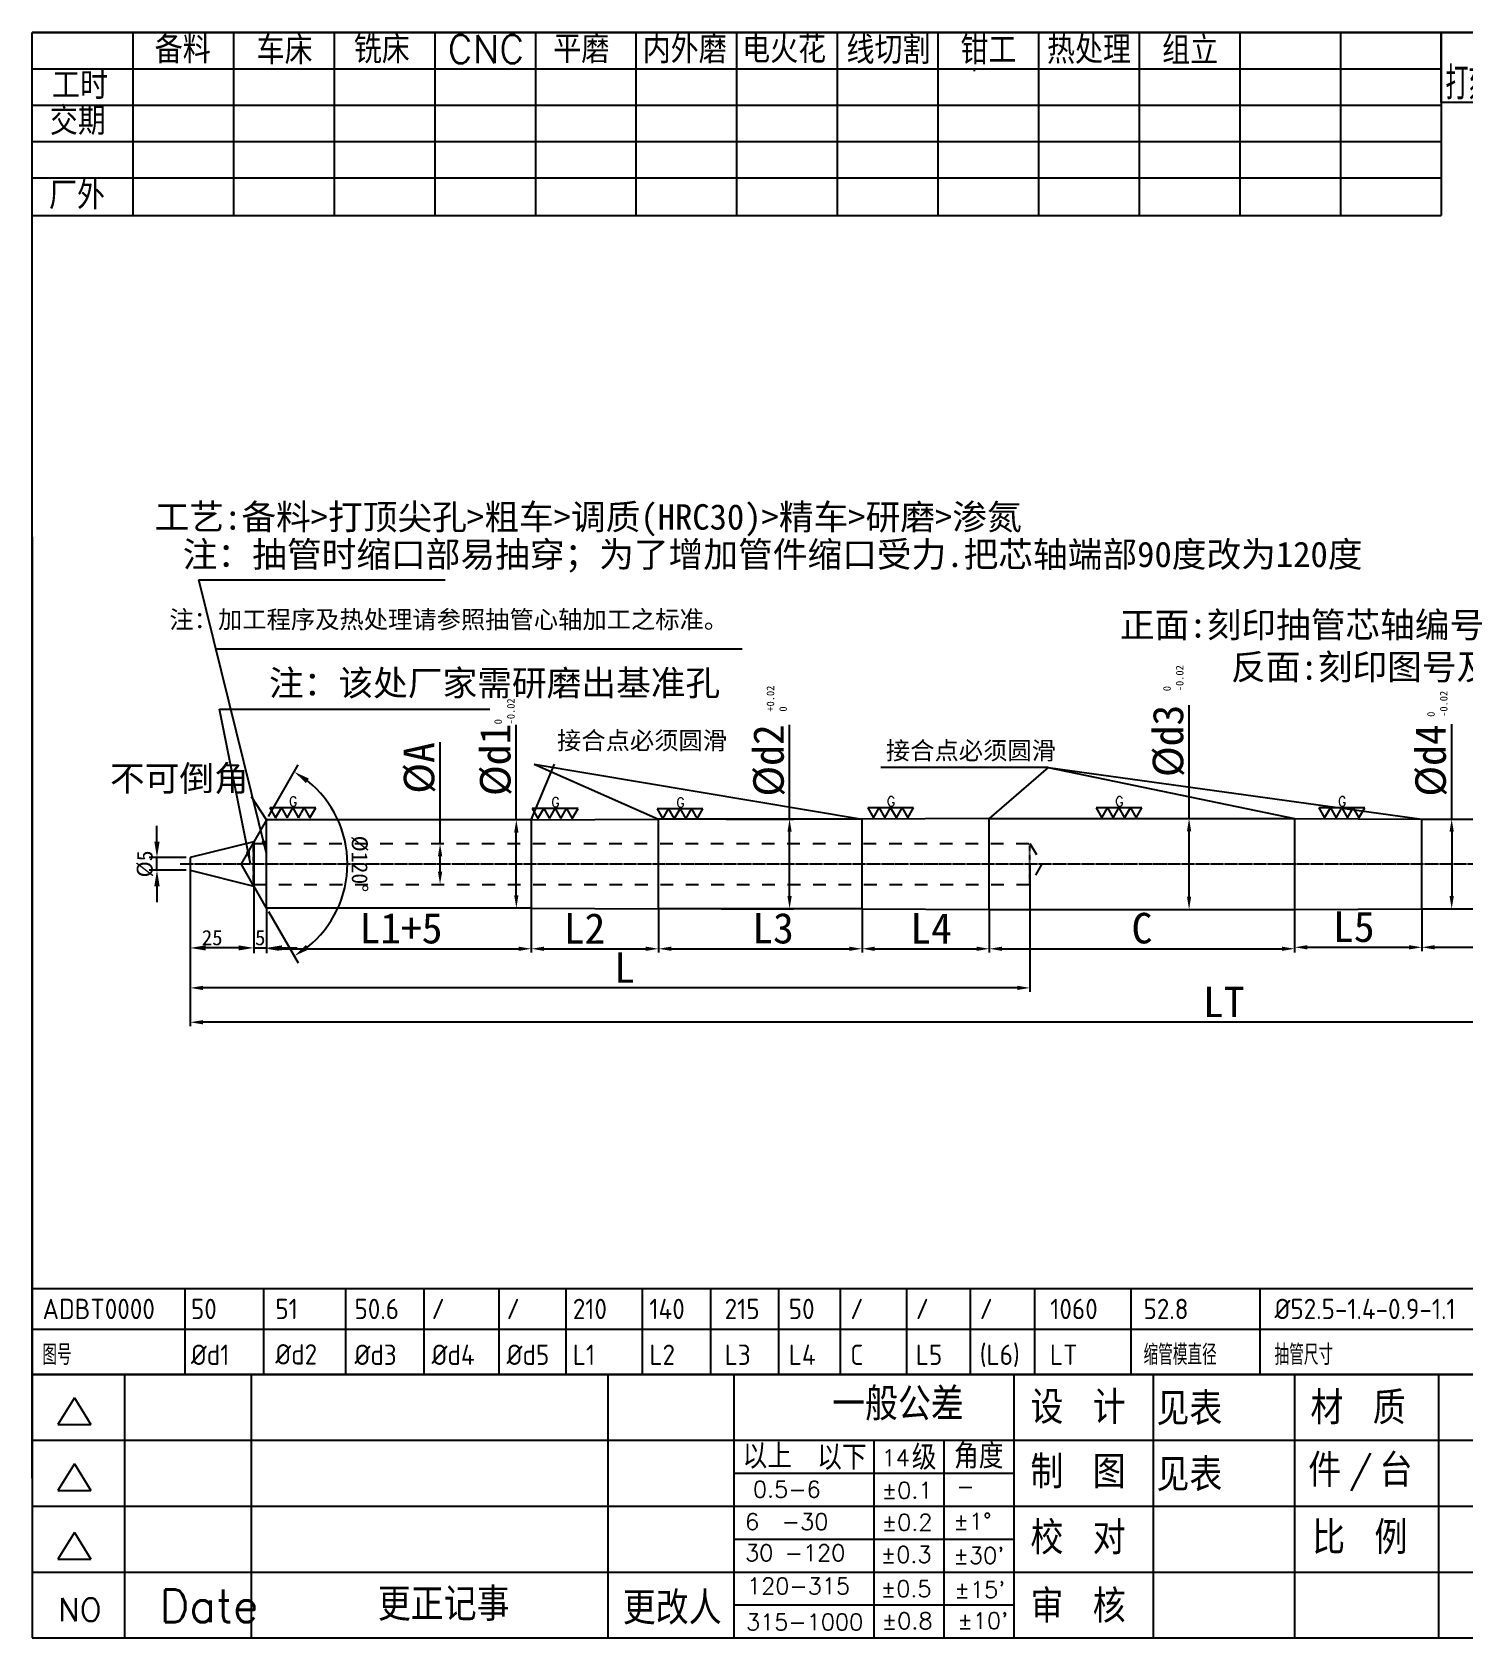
# Model space of a CAD drawing. Extents: x 41788 to 42727, y -2111 to -1454.
# Drawn here: x 41788 to 42350, y -2085 to -1454 of the extents above; entities that cross this region are included whole.
import ezdxf
from ezdxf.enums import TextEntityAlignment as Align

# ---------------------------------------------------------------- set-up
doc = ezdxf.new("R2010")
doc.units = 0
doc.header["$MEASUREMENT"] = 0
for name, pattern in [('CENTER', [22.5, 20, -1, 0.5, -1]), ('DASHED', [0.2, 0.1, -0.1]), ('PHANTOM', [25, 20, -1, 1, -1, 1, -1]), ('SPHANTOM', [15, 10, -1, 1, -1, 1, -1])]:
    doc.linetypes.add(name, pattern=pattern)
doc.layers.get('0').update_dxf_attribs({"linetype": 'CONTINUOUS'})
doc.layers.get('DEFPOINTS').update_dxf_attribs({"linetype": 'CONTINUOUS'})
for name, color, linetype in [('CEN', 1, 'CENTER'), ('CON', 7, 'CONTINUOUS'), ('DAS', 5, 'DASHED'), ('DIM', 7, 'CONTINUOUS'), ('F', 7, 'CONTINUOUS'), ('SPHA', 4, 'SPHANTOM'), ('UTI', 4, 'PHANTOM')]:
    doc.layers.add(name, color=color, linetype=linetype)
doc.styles.add('2', font='SimSun.ttf')
doc.styles.add('ACISOTS', font='isocp.shx', dxfattribs={"height": 1, "bigfont": 'gbcbig.shx'})
doc.styles.add('HZ', font='txt.shx', dxfattribs={"bigfont": 'Hzfs.shx'})
doc.styles.get("Standard").update_dxf_attribs({"font": 'txt.shx', "bigfont": 'hzfs.shx'})
doc.styles.add('USER1', font='simplex', dxfattribs={"bigfont": 'dayum'})
doc.dimstyles.new('ISO-25', dxfattribs={"dimtxt": 2.5, "dimasz": 2.5, "dimexe": 1.25, "dimexo": 0.625, "dimtad": 1, "dimtoh": 1, "dimdec": 1, "dimdsep": 46, "dimtxsty": 'STANDARD', "dimcen": 2.5, "dimadec": 0, "dimazin": 0, "dimtfac": 1, "dimtdec": 1, "dimtmove": 0, "dimatfit": 3, "dimfxl": 1, "dimarcsym": 0})
doc.dimstyles.get("Standard").update_dxf_attribs({"dimtxt": 12, "dimasz": 5, "dimexe": 1.5, "dimexo": 0, "dimgap": 2, "dimtad": 1, "dimdec": 1, "dimzin": 12, "dimdsep": 46, "dimtxsty": 'STANDARD', "dimcen": 0.09, "dimaunit": 1, "dimadec": 1, "dimazin": 3, "dimtfac": 1, "dimtdec": 1, "dimtmove": 0, "dimatfit": 3, "dimfxl": 1, "dimtolj": 1, "dimtzin": 0, "dimarcsym": 0})
doc.dimstyles.new('STANDARD$0', dxfattribs={"dimscale": 0, "dimtxt": 12, "dimasz": 6, "dimexe": 2, "dimexo": 0, "dimgap": 1, "dimtad": 1, "dimdec": 1, "dimrnd": 0.1, "dimzin": 12, "dimdsep": 46, "dimtxsty": 'STANDARD', "dimcen": 0, "dimclrd": 7, "dimclre": 7, "dimclrt": 7, "dimadec": 0, "dimazin": 0, "dimtp": 0.3, "dimtfac": 1, "dimtdec": 1, "dimtmove": 0, "dimatfit": 3, "dimfxl": 1, "dimtolj": 1, "dimtzin": 0, "dimarcsym": 0})

# ---------------------------------------------------------------- blocks, each defined once
blk = doc.blocks.new('DY00021A')
at = {"layer": 'UTI', "color": 7}
for points in [[(1.5, 2.6), (-1.5, 2.6), (0, 0)], [(4.5, 2.6), (1.5, 2.6), (3, 0)], [(7.5, 2.6), (4.5, 2.6), (6, 0)], [(10.5, 2.6), (7.5, 2.6), (9, 0)]]:
    blk.add_lwpolyline(points, close=True, dxfattribs=at)
at = {"layer": 'UTI'}
blk.add_text('G', height=2.5, dxfattribs=at).set_placement((4.61, 4.28), align=Align.MIDDLE)
blk = doc.blocks.new('*D23')
at = {"layer": 'DEFPOINTS', "color": 0, "transparency": 16777216}
for p in [(41289.54, -1799.08), (41402.65, -1799.08), (41402.65, -1813.68)]:
    blk.add_point(p, dxfattribs=at)
at = {"layer": 'DIM', "color": 0, "lineweight": -2, "transparency": 16777216}
for p, q in [((41289.54, -1799.08), (41289.54, -1815.18)), ((41402.65, -1799.08), (41402.65, -1815.18)), ((41294.54, -1813.68), (41397.65, -1813.68))]:
    blk.add_line(p, q, dxfattribs=at)
at = {"layer": 'DIM', "color": 0, "transparency": 16777216}
for points in [[(41294.54, -1812.85), (41294.54, -1814.52), (41289.54, -1813.68)], [(41397.65, -1814.52), (41397.65, -1812.85), (41402.65, -1813.68)]]:
    blk.add_solid(points, dxfattribs=at)
at = {"layer": 'DIM', "color": 0, "transparency": 16777216, "insert": (41346.09, -1804.04), "char_height": 12, "attachment_point": 5, "style": '2'}
blk.add_mtext('\\A1;(L6)', dxfattribs=at)
blk = doc.blocks.new('_DotSmall')
at = {"color": 0, "linetype": 'ByBlock', "const_width": 0.5}
blk.add_lwpolyline([(-0.0625, 0, 1), (0.0625, 0, 1)], format="xyb", close=True, dxfattribs=at)
blk = doc.blocks.new('*D22')
at = {"layer": 'DEFPOINTS', "color": 0, "transparency": 16777216}
for p in [(41119.54, -1798.78), (41239.53, -1798.78), (41239.53, -1814.26)]:
    blk.add_point(p, dxfattribs=at)
at = {"layer": 'DIM', "color": 0, "lineweight": -2, "transparency": 16777216}
for p, q in [((41119.54, -1798.78), (41119.54, -1815.76)), ((41239.53, -1798.78), (41239.53, -1815.76)), ((41124.54, -1814.26), (41234.53, -1814.26))]:
    blk.add_line(p, q, dxfattribs=at)
at = {"layer": 'DIM', "color": 0, "transparency": 16777216}
for points in [[(41124.54, -1813.43), (41124.54, -1815.1), (41119.54, -1814.26)], [(41234.53, -1815.1), (41234.53, -1813.43), (41239.53, -1814.26)]]:
    blk.add_solid(points, dxfattribs=at)
at = {"layer": 'DIM', "color": 0, "transparency": 16777216, "insert": (41179.53, -1806.26), "char_height": 12, "attachment_point": 5, "style": '2'}
blk.add_mtext('\\A1;C', dxfattribs=at)
blk = doc.blocks.new('*D21')
at = {"layer": 'DEFPOINTS', "color": 0, "transparency": 16777216}
for p in [(41069.54, -1798.58), (41119.54, -1798.78), (41119.54, -1814.26)]:
    blk.add_point(p, dxfattribs=at)
at = {"layer": 'DIM', "color": 0, "lineweight": -2, "transparency": 16777216}
for p, q in [((41069.54, -1798.58), (41069.54, -1815.76)), ((41119.54, -1798.78), (41119.54, -1815.76)), ((41074.54, -1814.26), (41114.54, -1814.26))]:
    blk.add_line(p, q, dxfattribs=at)
at = {"layer": 'DIM', "color": 0, "transparency": 16777216}
for points in [[(41074.54, -1813.43), (41074.54, -1815.1), (41069.54, -1814.26)], [(41114.54, -1815.1), (41114.54, -1813.43), (41119.54, -1814.26)]]:
    blk.add_solid(points, dxfattribs=at)
at = {"layer": 'DIM', "color": 0, "transparency": 16777216, "insert": (41096.65, -1806.26), "char_height": 12, "attachment_point": 5, "style": '2'}
blk.add_mtext('\\A1;L4', dxfattribs=at)
blk = doc.blocks.new('*D20')
at = {"layer": 'DEFPOINTS', "color": 0, "transparency": 16777216}
for p in [(41239.53, -1798.78), (41289.54, -1799.08), (41289.54, -1813.68)]:
    blk.add_point(p, dxfattribs=at)
at = {"layer": 'DIM', "color": 0, "lineweight": -2, "transparency": 16777216}
for p, q in [((41239.53, -1798.78), (41239.53, -1815.18)), ((41289.54, -1799.08), (41289.54, -1815.18)), ((41244.53, -1813.68), (41284.54, -1813.68))]:
    blk.add_line(p, q, dxfattribs=at)
at = {"layer": 'DIM', "color": 0, "transparency": 16777216}
for points in [[(41244.53, -1812.85), (41244.53, -1814.52), (41239.53, -1813.68)], [(41284.54, -1814.52), (41284.54, -1812.85), (41289.54, -1813.68)]]:
    blk.add_solid(points, dxfattribs=at)
at = {"layer": 'DIM', "color": 0, "transparency": 16777216, "insert": (41262.8, -1805.68), "char_height": 12, "attachment_point": 5, "style": '2'}
blk.add_mtext('\\A1;L5', dxfattribs=at)
blk = doc.blocks.new('*D19')
at = {"layer": 'DEFPOINTS', "color": 0, "transparency": 16777216}
for p in [(41299.86, -1763.28), (41297.84, -1798.58), (41301.26, -1798.58)]:
    blk.add_point(p, dxfattribs=at)
at = {"layer": 'DIM', "color": 0, "lineweight": -2, "transparency": 16777216}
for p, q in [((41301.26, -1763.28), (41301.26, -1725.98)), ((41299.86, -1763.28), (41302.76, -1763.28)), ((41301.26, -1768.28), (41301.26, -1793.58)), ((41297.84, -1798.58), (41302.76, -1798.58))]:
    blk.add_line(p, q, dxfattribs=at)
at = {"layer": 'DIM', "color": 0, "transparency": 16777216}
for points in [[(41302.1, -1768.28), (41300.43, -1768.28), (41301.26, -1763.28)], [(41300.43, -1793.58), (41302.1, -1793.58), (41301.26, -1798.58)]]:
    blk.add_solid(points, dxfattribs=at)
at = {"layer": 'DIM', "color": 0, "transparency": 16777216, "insert": (41293.23, -1740.28), "char_height": 12, "attachment_point": 5, "rotation": 90, "style": '2'}
blk.add_mtext('\\A1;%%cd4', dxfattribs=at)
blk = doc.blocks.new('*D18')
at = {"layer": 'DEFPOINTS', "color": 0, "transparency": 16777216}
for p in [(41187.5, -1763.08), (41198.06, -1763.08), (41189.38, -1798.78)]:
    blk.add_point(p, dxfattribs=at)
at = {"layer": 'DIM', "color": 0, "lineweight": -2, "transparency": 16777216}
for p, q in [((41198.06, -1763.08), (41198.06, -1718.55)), ((41187.5, -1763.08), (41199.56, -1763.08)), ((41198.06, -1793.78), (41198.06, -1768.08)), ((41189.38, -1798.78), (41199.56, -1798.78))]:
    blk.add_line(p, q, dxfattribs=at)
at = {"layer": 'DIM', "color": 0, "transparency": 16777216}
for points in [[(41198.89, -1768.08), (41197.23, -1768.08), (41198.06, -1763.08)], [(41197.23, -1793.78), (41198.89, -1793.78), (41198.06, -1798.78)]]:
    blk.add_solid(points, dxfattribs=at)
at = {"layer": 'DIM', "color": 0, "transparency": 16777216, "insert": (41190.03, -1732.61), "char_height": 12, "attachment_point": 5, "rotation": 90, "style": '2'}
blk.add_mtext('\\A1;%%cd3', dxfattribs=at)
blk = doc.blocks.new('*D14')
at = {"layer": 'DEFPOINTS', "color": 0, "transparency": 16777216}
for p in [(40901.77, -1772.95), (40903.69, -1772.95), (40901.77, -1788.95)]:
    blk.add_point(p, dxfattribs=at)
at = {"layer": 'DIM', "color": 0, "lineweight": -2, "transparency": 16777216}
for p, q in [((40903.69, -1772.95), (40903.69, -1733.09)), ((40901.77, -1772.95), (40905.19, -1772.95)), ((40903.69, -1783.95), (40903.69, -1777.95)), ((40901.77, -1788.95), (40905.19, -1788.95))]:
    blk.add_line(p, q, dxfattribs=at)
at = {"layer": 'DIM', "color": 0, "transparency": 16777216}
for points in [[(40904.53, -1777.95), (40902.86, -1777.95), (40903.69, -1772.95)], [(40902.86, -1783.95), (40904.53, -1783.95), (40903.69, -1788.95)]]:
    blk.add_solid(points, dxfattribs=at)
at = {"layer": 'DIM', "color": 0, "transparency": 16777216, "insert": (40895.69, -1743.23), "char_height": 12, "attachment_point": 5, "rotation": 90, "style": '2'}
blk.add_mtext('\\A1;%%CA', dxfattribs=at)
blk = doc.blocks.new('*D13')
at = {"layer": 'DEFPOINTS', "color": 0, "transparency": 16777216}
for p in [(40835.53, -1798.28), (40939.54, -1798.28), (40939.54, -1814.27)]:
    blk.add_point(p, dxfattribs=at)
at = {"layer": 'DIM', "color": 0, "lineweight": -2, "transparency": 16777216}
for p, q in [((40835.53, -1798.28), (40835.53, -1815.77)), ((40939.54, -1798.28), (40939.54, -1815.77)), ((40840.53, -1814.27), (40934.54, -1814.27))]:
    blk.add_line(p, q, dxfattribs=at)
at = {"layer": 'DIM', "color": 0, "transparency": 16777216}
for points in [[(40840.53, -1813.43), (40840.53, -1815.1), (40835.53, -1814.27)], [(40934.54, -1815.1), (40934.54, -1813.43), (40939.54, -1814.27)]]:
    blk.add_solid(points, dxfattribs=at)
at = {"layer": 'DIM', "color": 0, "transparency": 16777216, "insert": (40888.32, -1806.27), "char_height": 12, "attachment_point": 5, "style": '2'}
blk.add_mtext('\\A1;L1+5', dxfattribs=at)
blk = doc.blocks.new('*D12')
at = {"layer": 'DEFPOINTS', "color": 0, "transparency": 16777216}
for p in [(40830.51, -1793.28), (40835.53, -1798.28), (40835.53, -1813.93)]:
    blk.add_point(p, dxfattribs=at)
at = {"layer": 'DIM', "color": 7, "lineweight": -2, "transparency": 16777216}
for p, q in [((40830.51, -1793.28), (40830.51, -1815.93)), ((40835.53, -1798.28), (40835.53, -1815.93)), ((40824.51, -1813.93), (40818.51, -1813.93)), ((40830.51, -1813.93), (40835.53, -1813.93)), ((40841.53, -1813.93), (40847.53, -1813.93))]:
    blk.add_line(p, q, dxfattribs=at)
at = {"layer": 'DIM', "color": 7, "transparency": 16777216}
for points in [[(40824.51, -1814.93), (40824.51, -1812.93), (40830.51, -1813.93)], [(40841.53, -1812.93), (40841.53, -1814.93), (40835.53, -1813.93)]]:
    blk.add_solid(points, dxfattribs=at)
at = {"layer": 'DIM', "color": 7, "transparency": 16777216, "insert": (40833.03, -1809.93), "char_height": 6, "attachment_point": 5, "style": '2'}
blk.add_mtext('\\A1;5', dxfattribs=at)
blk = doc.blocks.new('*D11')
at = {"layer": 'DEFPOINTS', "color": 0, "transparency": 16777216}
for p in [(40939.54, -1798.28), (40989.54, -1798.58), (40989.54, -1814.27)]:
    blk.add_point(p, dxfattribs=at)
at = {"layer": 'DIM', "color": 0, "lineweight": -2, "transparency": 16777216}
for p, q in [((40939.54, -1798.28), (40939.54, -1815.77)), ((40989.54, -1798.58), (40989.54, -1815.77)), ((40944.54, -1814.27), (40984.54, -1814.27))]:
    blk.add_line(p, q, dxfattribs=at)
at = {"layer": 'DIM', "color": 0, "transparency": 16777216}
for points in [[(40944.54, -1813.43), (40944.54, -1815.1), (40939.54, -1814.27)], [(40984.54, -1815.1), (40984.54, -1813.43), (40989.54, -1814.27)]]:
    blk.add_solid(points, dxfattribs=at)
at = {"layer": 'DIM', "color": 0, "transparency": 16777216, "insert": (40960.46, -1806.27), "char_height": 12, "attachment_point": 5, "style": '2'}
blk.add_mtext('\\A1;L2', dxfattribs=at)
blk = doc.blocks.new('*D10')
at = {"layer": 'DEFPOINTS', "color": 0, "transparency": 16777216}
for p in [(40835.53, -1763.59), (40864.78, -1766.64), (40830.51, -1772.28), (40830.51, -1789.59), (40835.53, -1798.28)]:
    blk.add_point(p, dxfattribs=at)
at = {"layer": 'DIM', "color": 0, "lineweight": -2, "transparency": 16777216}
for p, q in [((40836.31, -1762.23), (40847.97, -1742.04)), ((40836.31, -1799.64), (40847.97, -1819.83))]:
    blk.add_line(p, q, dxfattribs=at)
blk.add_arc((40825.52, -1780.93), 41.79, 308.57798, 51.42202, dxfattribs=at)
at = {"layer": 'DIM', "color": 0, "transparency": 16777216}
for points in [[(40852.16, -1747.41), (40850.99, -1749.13), (40846.41, -1744.75)], [(40850.99, -1812.74), (40852.16, -1814.46), (40846.41, -1817.12)]]:
    blk.add_solid(points, dxfattribs=at)
at = {"layer": 'DIM', "color": 0, "transparency": 16777216, "insert": (40871.99, -1780.93), "char_height": 6.25, "attachment_point": 5, "rotation": 270, "style": '2'}
blk.add_mtext('%%c120%%d', dxfattribs=at)
blk = doc.blocks.new('*D9')
at = {"layer": 'DEFPOINTS', "color": 0, "transparency": 16777216}
for p in [(40933.66, -1763.59), (40940.15, -1763.59), (40939.07, -1798.28)]:
    blk.add_point(p, dxfattribs=at)
at = {"layer": 'DIM', "color": 0, "lineweight": -2, "transparency": 16777216}
for p, q in [((40933.66, -1763.59), (40933.66, -1726.32)), ((40940.15, -1763.59), (40932.16, -1763.59)), ((40933.66, -1793.28), (40933.66, -1768.59)), ((40939.07, -1798.28), (40932.16, -1798.28))]:
    blk.add_line(p, q, dxfattribs=at)
at = {"layer": 'DIM', "color": 0, "transparency": 16777216}
for points in [[(40934.5, -1768.59), (40932.83, -1768.59), (40933.66, -1763.59)], [(40932.83, -1793.28), (40934.5, -1793.28), (40933.66, -1798.28)]]:
    blk.add_solid(points, dxfattribs=at)
at = {"layer": 'DIM', "color": 0, "transparency": 16777216, "insert": (40925.63, -1740.05), "char_height": 12, "attachment_point": 5, "rotation": 90, "style": '2'}
blk.add_mtext('\\A1;%%Cd1', dxfattribs=at)
blk = doc.blocks.new('*D8')
at = {"layer": 'DEFPOINTS', "color": 0, "transparency": 16777216}
for p in [(40805.51, -1783.43), (40830.51, -1789.59), (40805.51, -1813.93)]:
    blk.add_point(p, dxfattribs=at)
at = {"layer": 'DIM', "color": 7, "lineweight": -2, "transparency": 16777216}
for p, q in [((40805.51, -1783.43), (40805.51, -1815.93)), ((40830.51, -1789.59), (40830.51, -1815.93)), ((40824.51, -1813.93), (40811.51, -1813.93))]:
    blk.add_line(p, q, dxfattribs=at)
at = {"layer": 'DIM', "color": 7, "transparency": 16777216}
for points in [[(40811.51, -1812.93), (40811.51, -1814.93), (40805.51, -1813.93)], [(40824.51, -1814.93), (40824.51, -1812.93), (40830.51, -1813.93)]]:
    blk.add_solid(points, dxfattribs=at)
at = {"layer": 'DIM', "color": 7, "transparency": 16777216, "insert": (40814.14, -1809.93), "char_height": 6, "attachment_point": 5, "style": '2'}
blk.add_mtext('\\A1;25', dxfattribs=at)
blk = doc.blocks.new('*D7')
at = {"layer": 'DEFPOINTS', "color": 0, "transparency": 16777216}
for p in [(40792.43, -1778.43), (40805.51, -1778.43), (40805.51, -1783.43)]:
    blk.add_point(p, dxfattribs=at)
at = {"layer": 'DIM', "color": 0, "lineweight": -2, "transparency": 16777216}
for p, q in [((40792.43, -1772.18), (40792.43, -1765.93)), ((40803.95, -1778.43), (40789.3, -1778.43)), ((40792.43, -1783.43), (40792.43, -1778.43)), ((40803.95, -1783.43), (40789.3, -1783.43)), ((40792.43, -1789.68), (40792.43, -1795.93))]:
    blk.add_line(p, q, dxfattribs=at)
at = {"layer": 'DIM', "color": 0, "transparency": 16777216}
for points in [[(40791.39, -1772.18), (40793.47, -1772.18), (40792.43, -1778.43)], [(40793.47, -1789.68), (40791.39, -1789.68), (40792.43, -1783.43)]]:
    blk.add_solid(points, dxfattribs=at)
at = {"layer": 'DIM', "color": 0, "transparency": 16777216, "insert": (40787.74, -1780.93), "char_height": 6.25, "attachment_point": 5, "rotation": 90, "style": '2'}
blk.add_mtext('%%c5', dxfattribs=at)
blk = doc.blocks.new('*D6')
at = {"layer": 'DEFPOINTS', "color": 0, "transparency": 16777216}
for p in [(41016.16, -1763.28), (41041.05, -1763.28), (41014.14, -1798.58)]:
    blk.add_point(p, dxfattribs=at)
at = {"layer": 'DIM', "color": 0, "lineweight": -2, "transparency": 16777216}
for p, q in [((41041.05, -1763.28), (41041.05, -1726.22)), ((41016.16, -1763.28), (41042.55, -1763.28)), ((41041.05, -1793.58), (41041.05, -1768.28)), ((41014.14, -1798.58), (41042.55, -1798.58))]:
    blk.add_line(p, q, dxfattribs=at)
at = {"layer": 'DIM', "color": 0, "transparency": 16777216}
for points in [[(41041.88, -1768.28), (41040.22, -1768.28), (41041.05, -1763.28)], [(41040.22, -1793.58), (41041.88, -1793.58), (41041.05, -1798.58)]]:
    blk.add_solid(points, dxfattribs=at)
at = {"layer": 'DIM', "color": 0, "transparency": 16777216, "insert": (41033.02, -1740.28), "char_height": 12, "attachment_point": 5, "rotation": 90, "style": '2'}
blk.add_mtext('\\A1;%%Cd2', dxfattribs=at)
blk = doc.blocks.new('*D5')
at = {"layer": 'DEFPOINTS', "color": 0, "transparency": 16777216}
for p in [(40805.51, -1783.15), (41482.65, -1788.93), (40805.51, -1843.14)]:
    blk.add_point(p, dxfattribs=at)
at = {"layer": 'DIM', "color": 0, "lineweight": -2, "transparency": 16777216}
for p, q in [((40805.51, -1783.15), (40805.51, -1844.64)), ((41482.65, -1788.93), (41482.65, -1844.64)), ((41477.65, -1843.14), (40810.51, -1843.14))]:
    blk.add_line(p, q, dxfattribs=at)
at = {"layer": 'DIM', "color": 0, "transparency": 16777216}
for points in [[(40810.51, -1842.3), (40810.51, -1843.97), (40805.51, -1843.14)], [(41477.65, -1843.97), (41477.65, -1842.3), (41482.65, -1843.14)]]:
    blk.add_solid(points, dxfattribs=at)
at = {"layer": 'DIM', "color": 0, "transparency": 16777216, "insert": (41211.7, -1835.14), "char_height": 12, "attachment_point": 5, "style": '2'}
blk.add_mtext('\\A1;LT', dxfattribs=at)
blk = doc.blocks.new('*D4')
at = {"layer": 'DEFPOINTS', "color": 0, "transparency": 16777216}
for p in [(40805.51, -1783.15), (41135.53, -1780.93), (40805.51, -1829.64)]:
    blk.add_point(p, dxfattribs=at)
at = {"layer": 'DIM', "color": 0, "lineweight": -2, "transparency": 16777216}
for p, q in [((40805.51, -1783.15), (40805.51, -1831.14)), ((41135.53, -1780.93), (41135.53, -1831.14)), ((41130.53, -1829.64), (40810.51, -1829.64))]:
    blk.add_line(p, q, dxfattribs=at)
at = {"layer": 'DIM', "color": 0, "transparency": 16777216}
for points in [[(40810.51, -1828.81), (40810.51, -1830.48), (40805.51, -1829.64)], [(41130.53, -1830.48), (41130.53, -1828.81), (41135.53, -1829.64)]]:
    blk.add_solid(points, dxfattribs=at)
at = {"layer": 'DIM', "color": 0, "transparency": 16777216, "insert": (40976.18, -1821.64), "char_height": 12, "attachment_point": 5, "style": '2'}
blk.add_mtext('\\A1;L', dxfattribs=at)
blk = doc.blocks.new('*D3')
at = {"layer": 'DEFPOINTS', "color": 0, "transparency": 16777216}
for p in [(40989.54, -1798.58), (41069.54, -1798.58), (41069.54, -1814.27)]:
    blk.add_point(p, dxfattribs=at)
at = {"layer": 'DIM', "color": 0, "lineweight": -2, "transparency": 16777216}
for p, q in [((40989.54, -1798.58), (40989.54, -1815.77)), ((41069.54, -1798.58), (41069.54, -1815.77)), ((40994.54, -1814.27), (41064.54, -1814.27))]:
    blk.add_line(p, q, dxfattribs=at)
at = {"layer": 'DIM', "color": 0, "transparency": 16777216}
for points in [[(40994.54, -1813.43), (40994.54, -1815.1), (40989.54, -1814.27)], [(41064.54, -1815.1), (41064.54, -1813.43), (41069.54, -1814.27)]]:
    blk.add_solid(points, dxfattribs=at)
at = {"layer": 'DIM', "color": 0, "transparency": 16777216, "insert": (41034.57, -1806.27), "char_height": 12, "attachment_point": 5, "style": '2'}
blk.add_mtext('\\A1;L3', dxfattribs=at)

msp = doc.modelspace()

# ---------------------------------------------------------------- linework, layer by layer
for p, q in [((42341.43, -1481.7), (42341.43, -1454.2)), ((42726.85, -1947.87), (41787.68, -1947.87)), ((42270.24, -1947.87), (42270.24, -1981.52)), ((42726.85, -1963.87), (41787.68, -1963.87)), ((42711.26, -1981.52), (41787.68, -1981.52)), ((41787.68, -1981.52), (42714.79, -1981.52)), ((42068.01, -1981.52), (42726.85, -1981.52)), ((42234.27, -1981.56), (42514.6, -1981.56)), ((42283.92, -2085.05), (42283.92, -1981.52)), ((42340.52, -2085.05), (42340.52, -1981.52)), ((41787.68, -2007.41), (42726.85, -2007.41)), ((41787.68, -2033.29), (42726.85, -2033.29)), ((41787.68, -2059.17), (42726.85, -2059.17))]:
    msp.add_line(p, q)
at = {"color": 0}
msp.add_line((41787.68, -2085.05), (42726.85, -2085.05), dxfattribs=at)
at = {"color": 2}
msp.add_line((42021.6, -2085.05), (42726.85, -2085.05), dxfattribs=at)
at = {"layer": 'CEN', "color": 7, "ltscale": 0.25}
msp.add_line((41845.81, -1780.93), (42542.08, -1780.93), dxfattribs=at)
at = {"layer": 'CON', "color": 7}
for p, q in [((41879.85, -1763.59), (41874.83, -1772.28)), ((41983.85, -1763.59), (41879.85, -1763.59)), ((41879.85, -1798.28), (41879.85, -1763.59)), ((41983.85, -1763.59), (42033.85, -1763.28)), ((41983.85, -1763.59), (41983.85, -1798.28)), ((42033.85, -1798.58), (42033.85, -1763.28)), ((42113.85, -1763.28), (42033.85, -1763.28)), ((42163.45, -1763.08), (42113.85, -1763.28)), ((42113.85, -1798.58), (42113.85, -1763.28)), ((42163.45, -1763.08), (42283.85, -1763.08)), ((42163.85, -1798.78), (42163.85, -1763.08)), ((42283.85, -1763.08), (42333.86, -1763.28)), ((42283.85, -1763.08), (42283.85, -1798.78)), ((42333.86, -1763.28), (42389.21, -1763.28)), ((42333.86, -1798.58), (42333.86, -1763.28)), ((41874.83, -1772.28), (41849.83, -1778.43)), ((41874.83, -1772.26), (41874.83, -1789.61)), ((41849.83, -1778.43), (41849.83, -1783.43)), ((41869.85, -1773.55), (41870.01, -1773.39)), ((41849.83, -1783.43), (41874.84, -1789.61)), ((41879.85, -1798.28), (41874.83, -1789.59)), ((41983.85, -1798.28), (41879.85, -1798.28)), ((41983.85, -1798.28), (42033.85, -1798.58)), ((42113.85, -1798.58), (42033.85, -1798.58)), ((42163.85, -1798.78), (42283.85, -1798.78)), ((42283.85, -1798.78), (42333.86, -1798.58)), ((42333.86, -1798.58), (42388.17, -1798.58))]:
    msp.add_line(p, q, dxfattribs=at)
at = {"layer": 'CON', "color": 2}
msp.add_line((41787.68, -2085.05), (42021.6, -2085.05), dxfattribs=at)
for points in [[(41787.68, -1454.2), (42726.81, -1454.2)], [(41787.68, -2022.31), (41787.68, -1454.2)], [(41787.68, -1702.7), (41787.68, -2085.05)]]:
    msp.add_lwpolyline(points, dxfattribs=at)
at = {"layer": 'DAS', "color": 7}
for p, q in [((41874.6, -1773.04), (41874.44, -1772.95)), ((41874.6, -1773.04), (41874.6, -1788.95)), ((42179.85, -1788.95), (42179.85, -1772.95)), ((41874.6, -1788.95), (41874.5, -1789.01))]:
    msp.add_line(p, q, dxfattribs=at)
at = {"layer": 'DAS', "color": 7, "ltscale": 50}
for p, q in [((41874.45, -1772.95), (42179.85, -1772.95)), ((42179.85, -1772.95), (42184.47, -1780.95)), ((42184.47, -1780.95), (42179.85, -1788.95)), ((41874.6, -1788.95), (42179.85, -1788.95))]:
    msp.add_line(p, q, dxfattribs=at)
at = {"layer": 'DIM', "color": 0}
for p, q in [((42726.85, -1454.2), (41787.68, -1454.2)), ((41787.68, -1652.44), (41787.68, -2085.05))]:
    msp.add_line(p, q, dxfattribs=at)
at = {"layer": 'DIM'}
for p, q in [((41827.23, -1454.2), (41827.23, -1526.19)), ((41866.78, -1454.2), (41866.78, -1526.19)), ((41866.78, -1454.2), (41866.78, -1526.19)), ((41906.34, -1454.2), (41906.34, -1526.19)), ((41945.89, -1454.2), (41945.89, -1526.19)), ((41985.45, -1454.2), (41985.45, -1526.19)), ((41985.45, -1454.2), (41985.45, -1526.19)), ((42025, -1454.2), (42025, -1526.19)), ((42064.55, -1454.2), (42064.55, -1526.19)), ((42104.11, -1454.2), (42104.11, -1526.19)), ((42143.66, -1454.2), (42143.66, -1526.19)), ((42183.21, -1454.2), (42183.21, -1526.19)), ((42222.77, -1454.2), (42222.77, -1526.19)), ((42262.32, -1454.2), (42262.32, -1526.19)), ((42301.87, -1454.2), (42301.87, -1526.19)), ((42341.43, -1454.2), (42341.43, -1526.19)), ((41787.68, -1468.5), (42341.43, -1468.5)), ((41787.68, -1482.8), (42341.43, -1482.8)), ((42498.85, -1481.7), (42341.43, -1481.7)), ((41787.68, -1497.09), (42341.43, -1497.09)), ((41787.68, -1511.39), (42341.43, -1511.39)), ((41787.68, -1526.19), (42341.43, -1526.19)), ((41847.69, -1947.87), (41847.69, -1981.52)), ((41878.68, -1947.87), (41878.68, -1981.52)), ((41910.79, -1947.87), (41910.79, -1981.52)), ((41941.58, -1947.87), (41941.58, -1981.52)), ((41971.06, -1947.87), (41971.06, -1981.52)), ((41997.44, -1947.87), (41997.44, -1981.85)), ((42027.4, -1947.87), (42027.4, -1981.52)), ((42054.34, -1947.87), (42054.34, -1981.52)), ((42081.03, -1947.87), (42081.03, -1981.52)), ((42105.27, -1947.87), (42105.27, -1981.52)), ((42131.33, -1947.87), (42131.33, -1981.52)), ((42156.38, -1947.87), (42156.38, -1981.52)), ((42181.65, -1947.87), (42181.65, -1981.52)), ((42219.51, -1947.87), (42219.51, -1981.52)), ((41787.68, -1981.52), (42068.01, -1981.52)), ((41824.06, -2085.05), (41824.06, -1981.52)), ((41873.87, -2085.05), (41873.87, -1981.52)), ((42014.12, -2085.05), (42014.12, -1981.52)), ((42063.65, -2085.05), (42063.65, -1981.52)), ((42173.65, -2085.05), (42173.65, -1981.52)), ((42228.37, -2085.05), (42228.37, -1981.52)), ((41804.32, -1990.67), (41797.82, -2001.16)), ((41804.32, -1990.67), (41810.81, -2001.16)), ((41797.82, -2001.16), (41810.81, -2001.16)), ((42118.65, -2085.05), (42118.65, -2007.41)), ((42146.15, -2085.05), (42146.15, -2007.41)), ((41804.32, -2016.64), (41797.82, -2027.13)), ((41804.32, -2016.64), (41810.81, -2027.13)), ((42063.65, -2020.35), (42173.65, -2020.35)), ((41797.82, -2027.13), (41810.81, -2027.13)), ((41804.32, -2043.62), (41797.82, -2054.1)), ((41804.32, -2043.62), (41810.81, -2054.1)), ((42063.65, -2046.23), (42173.65, -2046.23)), ((41797.82, -2054.1), (41810.81, -2054.1)), ((42063.65, -2072.11), (42173.65, -2072.11))]:
    msp.add_line(p, q, dxfattribs=at)
at = {"layer": 'DIM', "color": 7}
for p, q in [((41859.93, -1696.47), (42066.8, -1696.47)), ((41861.34, -1720.14), (41967.51, -1720.14)), ((41984.97, -1741.67), (42033.85, -1763.28)), ((41984.97, -1741.67), (42113.85, -1763.28)), ((42187.01, -1743.04), (42121.25, -1743.04)), ((42187.01, -1743.04), (42163.85, -1763.08)), ((42187.01, -1743.04), (42283.85, -1763.08)), ((42187.01, -1743.04), (42333.86, -1763.28)), ((42113.85, -1798.58), (42163.85, -1798.78))]:
    msp.add_line(p, q, dxfattribs=at)
at = {"layer": 'F'}
msp.add_line((42157.88, -1468.5), (42157.88, -1469.47), dxfattribs=at)
at = {"layer": 'SPHA', "color": 7}
for p in [(41874.84, -1772.26), (41874.84, -1789.61)]:
    msp.add_line(p, (41869.84, -1780.93), dxfattribs=at)

# ---------------------------------------------------------------- block references
at = {"layer": 'DIM', "color": 7, "xscale": 1.5, "yscale": 1.5, "zscale": 1.5}
for p in [(41883.39, -1762.8), (41986.48, -1763.08), (42035.57, -1763.22), (42118.34, -1762.79), (42208.06, -1762.79), (42295.65, -1762.79)]:
    msp.add_blockref('DY00021A', p, dxfattribs=at)

# ---------------------------------------------------------------- texts
for s, height, style, p in [('52.8', 8, 'ACISOTS', (42224.47, -1959.8)), ('%%C52.5-1.4-0.9-1.1', 8, 'ACISOTS', (42275.97, -1959.8)), ('缩管模直径', 8, 'ACISOTS', (42224.47, -1977.8)), ('抽管尺寸', 8, 'ACISOTS', (42275.97, -1977.8)), ('见表', 12.941, 'HZ', (42229.55, -2001.49)), ('材 质', 12.941, 'HZ', (42290.09, -2001.14)), ('件', 12.94, 'HZ', (42289.23, -2025.71)), ('/', 9.71, 'USER1', (42305.31, -2024.09)), ('台', 12.94, 'HZ', (42317.25, -2025.71)), ('见表', 12.941, 'HZ', (42229.55, -2027.43)), ('比 例', 12.941, 'HZ', (42290.76, -2052.18))]:
    msp.add_text(s, height=height, dxfattribs=dict(style=style)).set_placement(p)
at = {"layer": 'DIM'}
for s, height, style, p in [('备料', 11.005, 'HZ', (41835.87, -1466.33)), ('车床', 11.005, 'HZ', (41875.89, -1466.69)), ('铣床', 11.005, 'HZ', (41914.11, -1466.36)), ('CNC', 11.005, 'HZ', (41950.95, -1466.23)), ('平磨', 11.005, 'HZ', (41992.5, -1466.27)), ('内外磨', 11.005, 'HZ', (42027.65, -1466.33)), ('电火花', 11.005, 'HZ', (42066.72, -1466.22)), ('线切割', 11.005, 'HZ', (42107.75, -1466.58)), ('钳工', 11.005, 'HZ', (42152.5, -1466.68)), ('热处理', 11.005, 'HZ', (42186.55, -1466.54)), ('组立', 11.005, 'HZ', (42231.8, -1466.78)), ('工时', 11.005, 'HZ', (41795.49, -1480.47)), ('交期', 11.005, 'HZ', (41794.65, -1494.46)), ('厂外', 11.005, 'HZ', (41794.31, -1523.71)), ('ADBT0000', 8, 'ACISOTS', (41791.79, -1959.8)), ('50', 8, 'ACISOTS', (41850.1, -1959.8)), ('51', 8, 'ACISOTS', (41883.27, -1959.8)), ('50.6', 8, 'ACISOTS', (41914.38, -1959.8)), ('/', 8, 'ACISOTS', (41944.68, -1959.8)), ('/', 8, 'ACISOTS', (41974.17, -1959.8)), ('210', 8, 'ACISOTS', (42000.17, -1959.8)), ('140', 8, 'ACISOTS', (42030.26, -1959.8)), ('215', 8, 'ACISOTS', (42059.86, -1959.8)), ('50', 8, 'ACISOTS', (42085.05, -1959.8)), ('/', 8, 'ACISOTS', (42109.22, -1959.8)), ('/', 8, 'ACISOTS', (42134.96, -1959.8)), ('/', 8, 'ACISOTS', (42160.09, -1959.8)), ('1060', 8, 'ACISOTS', (42187.82, -1959.8)), ('图号', 8, 'ACISOTS', (41791.71, -1977.8)), ('%%Cd1', 8, 'ACISOTS', (41850.1, -1977.8)), ('%%Cd2', 8, 'ACISOTS', (41883.27, -1977.63)), ('%%Cd3', 8, 'ACISOTS', (41914.38, -1977.8)), ('%%Cd4', 8, 'ACISOTS', (41944.68, -1977.8)), ('%%Cd5', 8, 'ACISOTS', (41974.17, -1977.8)), ('L1', 8, 'ACISOTS', (42000.17, -1977.8)), ('L2', 8, 'ACISOTS', (42030.26, -1977.8)), ('L3', 8, 'ACISOTS', (42059.86, -1977.8)), ('L4', 8, 'ACISOTS', (42085.05, -1977.8)), ('C', 8, 'ACISOTS', (42109.22, -1977.8)), ('L5', 8, 'ACISOTS', (42134.96, -1977.8)), ('(L6)', 8, 'ACISOTS', (42160.09, -1977.8)), ('LT', 8, 'ACISOTS', (42187.69, -1977.8)), ('一般公差', 12.941, 'HZ', (42102.07, -1999.68)), ('设 计', 12.941, 'HZ', (42180.03, -2000.95)), ('以上', 9.706, 'HZ', (42066.89, -2018.51)), ('以下', 9.706, 'HZ', (42096.23, -2019)), ('14', 6.471, 'USER1', (42121.57, -2017.53)), ('级', 9.71, 'HZ', (42133.39, -2019)), ('角度', 9.706, 'HZ', (42150.01, -2018.51)), ('制 图', 12.941, 'HZ', (42180.03, -2026.34)), ('0.5-6', 6.471, 'USER1', (42070.98, -2029.88)), ('%%p0.1', 6.471, 'USER1', (42121.57, -2030.27)), ('-', 6.47, 'USER1', (42150.93, -2028.73)), ('6  -30', 6.471, 'USER1', (42067.89, -2042.62)), ('%%p0.2', 6.471, 'USER1', (42121.57, -2042.91)), ('%%p1%%d', 6.471, 'USER1', (42149.77, -2042.49)), ('校 对', 12.941, 'HZ', (42180.03, -2052.22)), ('30 -120', 6.471, 'USER1', (42067.89, -2054.87)), ('%%p0.3', 6.471, 'USER1', (42121.19, -2055.54)), ("%%p30'", 6.471, 'USER1', (42149.77, -2055.9)), ('120-315', 6.471, 'USER1', (42068.66, -2067.9)), ('%%p0.5', 6.471, 'USER1', (42121.19, -2068.95)), ("%%p15'", 6.471, 'USER1', (42150.16, -2069.31)), ('NO', 9.059, 'USER1', (41797.9, -2078.48)), ('Date', 12.941, 'HZ', (41837.79, -2078.94)), ('更正记事', 12.941, 'HZ', (41923.56, -2078.33)), ('更改人', 12.941, 'HZ', (42019.81, -2079.77)), ('审 核', 12.941, 'HZ', (42180.03, -2079.08)), ('315-1000', 6.471, 'USER1', (42068.27, -2082.08)), ('%%p0.8', 6.471, 'USER1', (42121.57, -2081.59)), ("%%p10'", 6.471, 'USER1', (42151.31, -2081.56))]:
    msp.add_text(s, height=height, dxfattribs=dict(at, style=style)).set_placement(p)
at = {"layer": 'DIM', "style": 'HZ', "width": 0.7}
msp.add_text('打刻图号、车种名、规格、请购单号', height=12.9411, dxfattribs=at).set_placement((42343.14, -1480.61))
at = {"layer": 'DIM', "color": 7, "style": '2'}
for s, height, p in [('工艺:备料>打顶尖孔>粗车>调质(HRC30)>精车>研磨>渗氮', 10, (41835.84, -1649.57)), ('注：加工程序及热处理请参照抽管心轴加工之标准。', 7, (41841.63, -1688.37))]:
    msp.add_text(s, height=height, dxfattribs=at).set_placement(p)
for s, insert, char_height, attachment_point in [('注：抽管时缩口部易抽穿；为了增加管件缩口受力.把芯轴端部90度改为120度', (42310.54, -1666.47), 10, 9), ('正面:刻印抽管芯轴编号', (42358.4, -1693.09), 10, 9), ('反面:刻印图号及缩管模直径', (42258.89, -1698.53), 10, 1), (' 注：该处厂家需研磨出基准孔', (42058.09, -1715.95), 10, 9), ('接合点必须圆滑', (41993.97, -1736.7), 7, 7), ('接合点必须圆滑', (42123.22, -1740.67), 7, 7), ('不可倒角', (41872.84, -1753.5), 10, 9)]:
    msp.add_mtext(s, dxfattribs=dict(at, insert=insert, char_height=char_height, attachment_point=attachment_point))
at = {"layer": 'DIM', "color": 7, "char_height": 3, "attachment_point": 1, "rotation": 90, "style": '2'}
for s, insert, width in [('0\\P-0.02', (42232.18, -1713.04), 23.99), ('0\\P-0.02', (41969.31, -1726.07), 26.0173), ('+0.02\\P0', (42076.33, -1721.08), 23.99), ('0\\P-0.02', (42335.94, -1723.12), 23.99)]:
    msp.add_mtext(s, dxfattribs=dict(at, insert=insert, width=width))

# ---------------------------------------------------------------- dimensions: what is measured, and where the dimension line sits
at = {"layer": 'DIM', "color": 7}
for base, p1, p2, text, dimstyle, override, picture, middle in [((42242.38, -1763.08), (42233.69, -1798.78), (42231.82, -1763.08), '%%cd3', 'Standard', {"dimtxsty": '2', "dimldrblk": 'DotSmall'}, '*D18', (42242.38, -1732.61)), ((41977.98, -1763.59), (41983.39, -1798.28), (41984.47, -1763.59), '%%Cd1', 'STANDARD$0', {"dimscale": 1, "dimasz": 5, "dimexe": 1.5, "dimgap": 2, "dimrnd": 0, "dimtxsty": '2', "dimcen": 0.09, "dimclrd": 0, "dimclre": 0, "dimclrt": 0, "dimaunit": 1, "dimadec": 1, "dimazin": 3, "dimtp": 0}, '*D9', (41977.98, -1740.05)), ((42085.37, -1763.28), (42058.45, -1798.58), (42060.48, -1763.28), '%%Cd2', 'STANDARD$0', {"dimscale": 1, "dimasz": 5, "dimexe": 1.5, "dimgap": 2, "dimrnd": 0, "dimtxsty": '2', "dimcen": 0.09, "dimclrd": 0, "dimclre": 0, "dimclrt": 0, "dimaunit": 1, "dimadec": 1, "dimazin": 3, "dimtp": 0, "dimldrblk": 'DotSmall'}, '*D6', (42085.37, -1740.28)), ((42345.58, -1798.58), (42344.18, -1763.28), (42342.16, -1798.58), '%%cd4', 'STANDARD$0', {"dimscale": 1, "dimasz": 5, "dimexe": 1.5, "dimgap": 2, "dimrnd": 0, "dimtxsty": '2', "dimcen": 0.09, "dimclrd": 0, "dimclre": 0, "dimclrt": 0, "dimaunit": 1, "dimadec": 1, "dimazin": 3, "dimtp": 0}, '*D19', (42345.58, -1740.28)), ((41948.01, -1772.95), (41946.09, -1788.95), (41946.09, -1772.95), '%%CA', 'Standard', {"dimtxsty": '2'}, '*D14', (41948.01, -1743.23))]:
    dim = msp.add_linear_dim(base=base, p1=p1, p2=p2, angle=90, text=text, dimstyle=dimstyle, override=override, dxfattribs=at)
    dim.commit()
    dim.dimension.update_dxf_attribs({"geometry": picture, "text_midpoint": middle, "dimtype": 128, "insert": (1044.32, 0)})
dim = msp.add_angular_dim_2l(base=(41909.1, -1766.64), line1=((41879.85, -1798.28), (41874.83, -1789.59)), line2=((41879.85, -1763.59), (41874.83, -1772.28)), dimstyle='ISO-25', override={"dimscale": 2.5, "dimpost": '%%c<>', "dimtxsty": '2'}, dxfattribs=at)
dim.commit()
dim.dimension.update_dxf_attribs({"geometry": '*D10', "text_midpoint": (41911.62, -1780.93), "dimtype": 130, "insert": (1044.32, 0)})
dim = msp.add_linear_dim(base=(41836.75, -1778.43), p1=(41849.83, -1783.43), p2=(41849.83, -1778.43), angle=90, dimstyle='ISO-25', override={"dimscale": 2.5, "dimpost": '%%c<>', "dimtxsty": '2'}, dxfattribs=at)
dim.commit()
dim.dimension.update_dxf_attribs({"geometry": '*D7', "text_midpoint": (41836.75, -1780.93), "dimtype": 128, "insert": (1044.32, 0)})
for base, p1, p2, text, dimstyle, override, picture, middle in [((41849.83, -1829.64), (42179.85, -1780.93), (41849.83, -1783.15), 'L', 'STANDARD$0', {"dimscale": 1, "dimasz": 5, "dimexe": 1.5, "dimgap": 2, "dimrnd": 0, "dimtxsty": '2', "dimcen": 0.09, "dimclrd": 0, "dimclre": 0, "dimclrt": 0, "dimaunit": 1, "dimadec": 1, "dimazin": 3, "dimtp": 0}, '*D4', (42020.49, -1829.64)), ((41849.83, -1843.14), (42526.97, -1788.93), (41849.83, -1783.15), 'LT', 'STANDARD$0', {"dimscale": 1, "dimasz": 5, "dimexe": 1.5, "dimgap": 2, "dimrnd": 0, "dimtxsty": '2', "dimcen": 0.09, "dimclrd": 0, "dimclre": 0, "dimclrt": 0, "dimaunit": 1, "dimadec": 1, "dimazin": 3, "dimtp": 0}, '*D5', (42256.02, -1843.14)), ((41983.85, -1814.27), (41879.85, -1798.28), (41983.85, -1798.28), 'L1+5', 'STANDARD$0', {"dimscale": 1, "dimasz": 5, "dimexe": 1.5, "dimgap": 2, "dimrnd": 0, "dimtxsty": '2', "dimcen": 0.09, "dimclrd": 0, "dimclre": 0, "dimclrt": 0, "dimaunit": 1, "dimadec": 1, "dimazin": 3, "dimtp": 0}, '*D13', (41932.64, -1814.27)), ((42033.85, -1814.27), (41983.85, -1798.28), (42033.85, -1798.58), 'L2', 'STANDARD$0', {"dimscale": 1, "dimasz": 5, "dimexe": 1.5, "dimgap": 2, "dimrnd": 0, "dimtxsty": '2', "dimcen": 0.09, "dimclrd": 0, "dimclre": 0, "dimclrt": 0, "dimaunit": 1, "dimadec": 1, "dimazin": 3, "dimtp": 0}, '*D11', (42004.78, -1814.27)), ((42333.86, -1813.68), (42283.85, -1798.78), (42333.86, -1799.08), 'L5', 'Standard', {"dimtxsty": '2', "dimldrblk": 'DotSmall'}, '*D20', (42307.12, -1813.68)), ((42446.97, -1813.68), (42333.86, -1799.08), (42446.97, -1799.08), '(L6)', 'Standard', {"dimtxsty": '2', "dimldrblk": 'DotSmall'}, '*D23', (42390.41, -1813.68)), ((42113.85, -1814.27), (42033.85, -1798.58), (42113.85, -1798.58), 'L3', 'STANDARD$0', {"dimscale": 1, "dimasz": 5, "dimexe": 1.5, "dimgap": 2, "dimrnd": 0, "dimtxsty": '2', "dimcen": 0.09, "dimclrd": 0, "dimclre": 0, "dimclrt": 0, "dimaunit": 1, "dimadec": 1, "dimazin": 3, "dimtp": 0}, '*D3', (42078.89, -1814.27)), ((42163.85, -1814.26), (42113.85, -1798.58), (42163.85, -1798.78), 'L4', 'Standard', {"dimtxsty": '2', "dimldrblk": 'DotSmall'}, '*D21', (42140.97, -1814.26)), ((42283.85, -1814.26), (42163.85, -1798.78), (42283.85, -1798.78), 'C', 'Standard', {"dimtxsty": '2', "dimldrblk": 'DotSmall'}, '*D22', (42223.85, -1814.26))]:
    dim = msp.add_linear_dim(base=base, p1=p1, p2=p2, text=text, dimstyle=dimstyle, override=override, dxfattribs=at)
    dim.commit()
    dim.dimension.update_dxf_attribs({"geometry": picture, "text_midpoint": middle, "dimtype": 128, "insert": (1044.32, 0)})
for base, p1, p2, picture, middle in [((41849.83, -1813.93), (41874.83, -1789.59), (41849.83, -1783.43), '*D8', (41858.46, -1813.93)), ((41879.85, -1813.93), (41874.83, -1793.28), (41879.85, -1798.28), '*D12', (41877.35, -1813.93))]:
    dim = msp.add_linear_dim(base=base, p1=p1, p2=p2, dimstyle='STANDARD$0', override={"dimscale": 1, "dimtxt": 6, "dimtxsty": '2'}, dxfattribs=at)
    dim.commit()
    dim.dimension.update_dxf_attribs({"geometry": picture, "text_midpoint": middle, "dimtype": 128, "insert": (1044.32, 0)})

# ---------------------------------------------------------------- leaders
for points, override in [([(41879.85, -1776.77), (41853.19, -1669.29), (41949.98, -1669.31)], {"dimgap": 2, "dimtad": 1, "dimtxsty": '2'}), ([(41873.49, -1780.93), (41861.34, -1720.14)], {"dimgap": 2, "dimtad": 1, "dimtxsty": '2'}), ([(41983.85, -1763.59), (41992.97, -1741.67)], {"dimgap": 1, "dimtad": 1, "dimtxsty": '2', "dimldrblk": 'DotSmall'}), ([(41879.81, -1763.59), (41873.84, -1754.5)], {"dimgap": 1, "dimtad": 1, "dimtxsty": '2', "dimldrblk": 'DotSmall'})]:
    msp.add_leader(points, dimstyle='Standard', override=override, dxfattribs=at)

doc.saveas('drawing.dxf')
